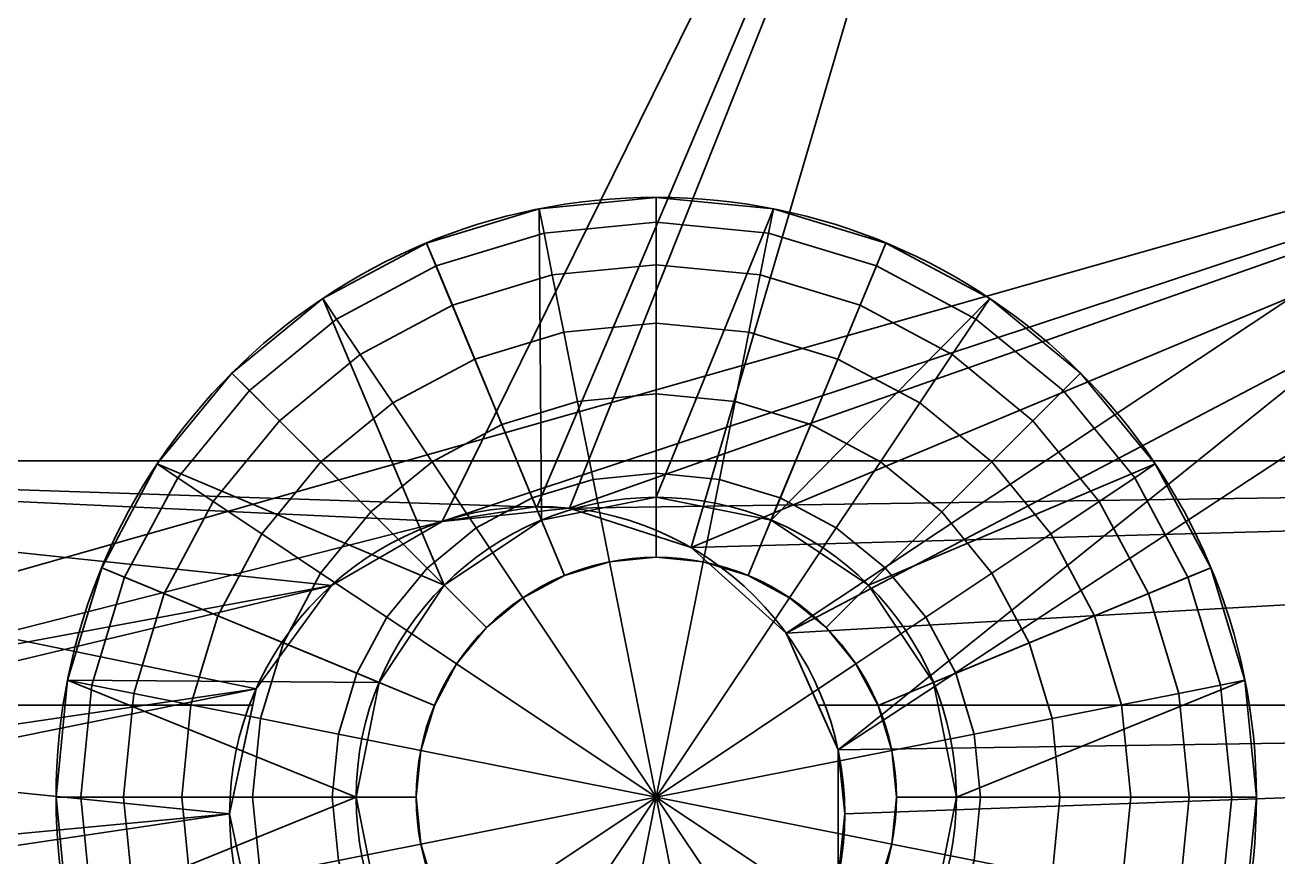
# Model space of a CAD drawing. Header units: millimetres. Extents: x 516 to 946, y 0 to 190.
# Drawn here: x 920.23 to 928.58, y 66.62 to 72.16 of the extents above; entities that cross this region are included whole.
import ezdxf

# ---------------------------------------------------------------- set-up
doc = ezdxf.new("R2010")
doc.units = ezdxf.units.MM
doc.layers.add('1', color=7, linetype='Continuous', true_color=0xffffff)

# ---------------------------------------------------------------- blocks, each defined once
blk = doc.blocks.new('UG_SURFACE_001')
at = {"layer": '1', "color": 252, "linetype": 'Continuous', "lineweight": 35}
for points in [[(430.000007, 90.379037, 3.5), (398.837745, 90.379037, 3.5), (398.837745, 69.256864, 3.5), (430.000007, 69.256864, 3.5)], [(430.000007, 69.256864, 1.5), (398.837745, 69.256864, 1.5), (398.837745, 90.379037, 1.5), (430.000007, 90.379037, 1.5)], [(398.837745, 69.256864, 3.5), (407.456487, 68.852775, 3.5), (408.304244, 68.941884, 3.5)], [(398.837745, 69.256864, 3.5), (406.718254, 68.426557, 3.5), (407.456487, 68.852775, 3.5)], [(408.304244, 68.941884, 3.5), (430.000007, 69.256864, 3.5), (398.837745, 69.256864, 3.5)], [(398.837745, 69.256864, 3.5), (406.217188, 67.736924, 3.5), (406.718254, 68.426557, 3.5)], [(398.837745, 69.256864, 3.5), (398.837745, 67.6274, 3.5), (406.193912, 67.6274, 3.5), (406.217188, 67.736924, 3.5)], [(398.837745, 69.256864, 1.5), (430.000007, 69.256864, 1.5), (408.304244, 68.941884, 1.5)], [(408.304244, 68.941884, 1.5), (407.456487, 68.852775, 1.5), (398.837745, 69.256864, 1.5)], [(407.456487, 68.852775, 1.5), (406.718254, 68.426557, 1.5), (398.837745, 69.256864, 1.5)], [(406.718254, 68.426557, 1.5), (406.217188, 67.736924, 1.5), (398.837745, 69.256864, 1.5)], [(406.217188, 67.736924, 1.5), (406.193912, 67.6274, 1.5), (398.837745, 67.6274, 1.5), (398.837745, 69.256864, 1.5)], [(430.000007, 69.256864, 3.5), (408.304244, 68.941884, 3.5), (409.114957, 68.678461, 3.5)], [(409.114957, 68.678461, 1.5), (408.304244, 68.941884, 1.5), (430.000007, 69.256864, 1.5)], [(409.114957, 68.678461, 3.5), (409.748465, 68.108067, 3.5), (430.000007, 69.256864, 3.5)], [(430.000007, 69.256864, 1.5), (409.748465, 68.108067, 1.5), (409.114957, 68.678461, 1.5)], [(409.748465, 68.108067, 3.5), (409.962445, 67.6274, 3.5), (430.000007, 67.6274, 3.5), (430.000007, 69.256864, 3.5)], [(430.000007, 69.256864, 1.5), (430.000007, 67.6274, 1.5), (409.962445, 67.6274, 1.5), (409.748465, 68.108067, 1.5)], [(408.304244, 68.941884, 1.5), (408.304244, 68.941884, 3.5), (407.456487, 68.852775, 3.5), (407.456487, 68.852775, 1.5)], [(409.114957, 68.678461, 1.5), (409.114957, 68.678461, 3.5), (408.304244, 68.941884, 3.5), (408.304244, 68.941884, 1.5)], [(407.456487, 68.852775, 1.5), (407.456487, 68.852775, 3.5), (406.718254, 68.426557, 3.5), (406.718254, 68.426557, 1.5)], [(409.748465, 68.108067, 1.5), (409.748465, 68.108067, 3.5), (409.114957, 68.678461, 3.5), (409.114957, 68.678461, 1.5)], [(406.718254, 68.426557, 1.5), (406.718254, 68.426557, 3.5), (406.217188, 67.736924, 3.5), (406.217188, 67.736924, 1.5)], [(409.962445, 67.6274, 3.5), (409.748465, 68.108067, 3.5), (409.748465, 68.108067, 1.5), (409.962445, 67.6274, 1.5)], [(406.193912, 67.6274, 1.5), (406.217188, 67.736924, 1.5), (406.217188, 67.736924, 3.5), (406.193912, 67.6274, 3.5)], [(398.837745, 67.6274, 3.5), (398.837745, 64.196385, 3.5), (406.217188, 66.069297, 3.5), (406.039953, 66.903107, 3.5)], [(406.039953, 66.903107, 3.5), (406.193912, 67.6274, 3.5), (398.837745, 67.6274, 3.5)], [(398.837745, 67.6274, 1.5), (406.193912, 67.6274, 1.5), (406.039953, 66.903107, 1.5)], [(406.039953, 66.903107, 1.5), (406.217188, 66.069297, 1.5), (398.837745, 64.196385, 1.5), (398.837745, 67.6274, 1.5)], [(406.193912, 67.6274, 3.5), (406.039953, 66.903107, 3.5), (406.039953, 66.903107, 1.5), (406.193912, 67.6274, 1.5)], [(430.000007, 67.6274, 3.5), (409.962445, 67.6274, 3.5), (410.095155, 67.329332, 3.5)], [(410.095155, 67.329332, 1.5), (409.962445, 67.6274, 1.5), (430.000007, 67.6274, 1.5)], [(409.962445, 67.6274, 1.5), (410.095155, 67.329332, 1.5), (410.095155, 67.329332, 3.5), (409.962445, 67.6274, 3.5)], [(410.095155, 67.329332, 3.5), (410.095155, 66.476889, 3.5), (430.000007, 64.196385, 3.5), (430.000007, 67.6274, 3.5)], [(430.000007, 67.6274, 1.5), (430.000007, 64.196385, 1.5), (410.095155, 66.476889, 1.5), (410.139978, 66.903107, 1.5)], [(410.139978, 66.903107, 1.5), (410.095155, 67.329332, 1.5), (430.000007, 67.6274, 1.5)], [(410.095155, 67.329332, 3.5), (410.095155, 67.329332, 1.5), (410.139978, 66.903107, 1.5)], [(410.139978, 66.903107, 1.5), (410.095155, 66.476889, 3.5), (410.095155, 67.329332, 3.5)], [(406.039953, 66.903107, 1.5), (406.039953, 66.903107, 3.5), (406.217188, 66.069297, 3.5), (406.217188, 66.069297, 1.5)], [(410.139978, 66.903107, 1.5), (410.095155, 66.476889, 1.5), (410.095155, 66.476889, 3.5)]]:
    blk.add_3dface(points, dxfattribs=at)
blk = doc.blocks.new('1стенка_MODEL')
at = {"layer": '1', "color": 252, "linetype": 'Continuous', "lineweight": 35, "extrusion": (0, 0, -1)}
blk.add_circle((-408.089966, 66.90311, -3.5), 2.05, dxfattribs=at)
at = {"layer": '1', "color": 252, "linetype": 'Continuous', "lineweight": 35}
blk.add_circle((408.089966, 66.90311, 1.5), 2.05, dxfattribs=at)
blk.add_blockref('UG_SURFACE_001', (0, 0), dxfattribs=at)
blk = doc.blocks.new('UG_SURFACE_005')
at = {"layer": '1', "color": 252, "linetype": 'Continuous', "lineweight": 35}
for points in [[(411.674261, 77.402897, 4.8), (7.442508, 21.037767, 4.8), (7.469615, 20.987745, 5.067878), (411.659777, 77.347077, 5.067878)], [(277.741492, 58.727622, 3.5), (260.070503, 56.263622, 3.5), (7.442508, 21.037767, 4.8), (411.674261, 77.402897, 4.8)], [(411.659777, 77.347077, 5.067878), (7.469615, 20.987745, 5.067878), (7.546807, 20.8453, 5.294975), (411.618471, 77.188112, 5.294975)], [(411.674261, 77.402897, 4.8), (297.549844, 61.489657, 3.5), (277.741492, 58.727622, 3.5)], [(411.674261, 77.402897, 4.8), (299.937218, 61.822545, 3.5), (297.549844, 61.489657, 3.5)], [(319.74557, 64.584576, 3.5), (299.937218, 61.822545, 3.5), (411.674261, 77.402897, 4.8)], [(411.674261, 77.402897, 4.8), (339.553952, 67.34661, 3.5), (319.74557, 64.584576, 3.5)], [(411.674261, 77.402897, 4.8), (359.362304, 70.108637, 3.5), (339.553952, 67.34661, 3.5)], [(411.674261, 77.402897, 4.8), (379.170656, 72.870672, 3.5), (359.362304, 70.108637, 3.5)], [(389.289141, 66.290453, 3.5), (389.074832, 66.301689, 3.5), (379.170656, 72.870672, 3.5), (411.674261, 77.402897, 3.5)], [(411.674261, 77.402897, 3.5), (390.099853, 66.027038, 3.5), (389.289141, 66.290453, 3.5)], [(411.674261, 77.402897, 3.5), (390.733331, 65.456644, 3.5), (390.099853, 66.027038, 3.5)], [(407.456487, 68.852775, 3.5), (406.718254, 68.426557, 3.5), (390.733331, 65.456644, 3.5), (411.674261, 77.402897, 3.5)], [(411.674261, 77.402897, 3.5), (408.089966, 68.953112, 3.5), (407.456487, 68.852775, 3.5)], [(408.304244, 68.941884, 3.5), (408.089966, 68.953112, 3.5), (411.674261, 77.402897, 3.5)], [(411.674261, 77.402897, 3.5), (409.114957, 68.678461, 3.5), (408.304244, 68.941884, 3.5)], [(411.674261, 77.402897, 3.5), (417.316884, 73.141314, 3.5), (409.748465, 68.108067, 3.5), (409.114957, 68.678461, 3.5)], [(411.618471, 77.188112, 5.294975), (7.546807, 20.8453, 5.294975), (7.662333, 20.632116, 5.446716), (411.556661, 76.9502, 5.446716)], [(411.556661, 76.9502, 5.446716), (7.662333, 20.632116, 5.446716), (200.895414, 47.305614, 5.5), (220.703781, 50.067645, 5.5)], [(220.703781, 50.067645, 5.5), (225.178048, 50.69153, 5.5), (411.556661, 76.9502, 5.446716)], [(411.556661, 76.9502, 5.446716), (225.178048, 50.69153, 5.5), (240.512133, 52.829679, 5.5)], [(411.556661, 76.9502, 5.446716), (240.512133, 52.829679, 5.5), (243.193492, 53.20356, 5.5)], [(243.193492, 53.20356, 5.5), (260.070503, 55.556849, 5.5), (411.556661, 76.9502, 5.446716)], [(411.556661, 76.9502, 5.446716), (260.070503, 55.556849, 5.5), (263.001859, 55.965591, 5.5)], [(263.001859, 55.965591, 5.5), (282.810211, 58.727622, 5.5), (411.556661, 76.9502, 5.446716)], [(411.556661, 76.9502, 5.446716), (282.810211, 58.727622, 5.5), (299.937218, 61.115772, 5.5)], [(411.556661, 76.9502, 5.446716), (299.937218, 61.115772, 5.5), (302.618593, 61.489657, 5.5)], [(302.618593, 61.489657, 5.5), (319.74557, 63.877806, 5.5), (411.556661, 76.9502, 5.446716)], [(411.556661, 76.9502, 5.446716), (319.74557, 63.877806, 5.5), (339.553952, 66.639833, 5.5)], [(339.553952, 66.639833, 5.5), (359.362304, 69.401868, 5.5), (411.556661, 76.9502, 5.446716)], [(411.556661, 76.9502, 5.446716), (359.362304, 69.401868, 5.5), (379.170656, 72.163902, 5.5)], [(411.483765, 76.669566, 5.5), (417.453587, 72.160855, 5.5), (417.401254, 72.536059, 5.446716), (411.556661, 76.9502, 5.446716)], [(388.441354, 66.201352, 5.5), (389.289141, 66.290453, 5.5), (411.483765, 76.669566, 5.5), (379.170656, 72.163902, 5.5)], [(411.483765, 76.669566, 5.5), (389.289141, 66.290453, 5.5), (390.099853, 66.027038, 5.5)], [(390.099853, 66.027038, 5.5), (390.733331, 65.456644, 5.5), (411.483765, 76.669566, 5.5)], [(390.733331, 65.456644, 5.5), (391.080052, 64.677909, 5.5), (417.453587, 72.160855, 5.5), (411.483765, 76.669566, 5.5)], [(410.095155, 67.329332, 3.5), (409.748465, 68.108067, 3.5), (417.316884, 73.141314, 3.5)], [(417.316884, 73.141314, 3.5), (418.941557, 61.489657, 3.5), (410.095155, 66.476889, 3.5), (410.095155, 67.329332, 3.5)], [(417.453587, 72.160855, 5.5), (391.080052, 64.677909, 5.5), (407.456487, 68.852775, 5.5)], [(407.456487, 68.852775, 5.5), (408.304244, 68.941884, 5.5), (417.453587, 72.160855, 5.5)], [(417.453587, 72.160855, 5.5), (408.304244, 68.941884, 5.5), (409.114957, 68.678461, 5.5)], [(409.114957, 68.678461, 5.5), (409.748465, 68.108067, 5.5), (417.453587, 72.160855, 5.5)], [(409.748465, 68.108067, 5.5), (410.095155, 67.329332, 5.5), (417.453587, 72.160855, 5.5)], [(418.812156, 62.417537, 5.5), (417.453587, 72.160855, 5.5), (410.095155, 67.329332, 5.5), (410.095155, 66.476889, 5.5)], [(407.456487, 68.852775, 5.5), (407.456487, 68.852775, 3.5), (408.089966, 68.953112, 3.5)], [(408.089966, 68.953112, 3.5), (408.304244, 68.941884, 5.5), (407.456487, 68.852775, 5.5)], [(408.089966, 68.953112, 3.5), (408.304244, 68.941884, 3.5), (408.304244, 68.941884, 5.5)], [(409.114957, 68.678461, 3.5), (409.114957, 68.678461, 5.5), (408.304244, 68.941884, 5.5), (408.304244, 68.941884, 3.5)], [(391.080052, 64.677909, 5.5), (406.718254, 68.426557, 5.5), (407.456487, 68.852775, 5.5)], [(407.456487, 68.852775, 3.5), (407.456487, 68.852775, 5.5), (406.718254, 68.426557, 5.5), (406.718254, 68.426557, 3.5)], [(409.748465, 68.108067, 3.5), (409.748465, 68.108067, 5.5), (409.114957, 68.678461, 5.5), (409.114957, 68.678461, 3.5)], [(390.733331, 65.456644, 3.5), (406.718254, 68.426557, 3.5), (406.217188, 67.736924, 3.5)], [(406.217188, 67.736924, 5.5), (406.718254, 68.426557, 5.5), (391.080052, 64.677909, 5.5)], [(406.718254, 68.426557, 3.5), (406.718254, 68.426557, 5.5), (406.217188, 67.736924, 5.5), (406.217188, 67.736924, 3.5)], [(410.095155, 67.329332, 3.5), (410.095155, 67.329332, 5.5), (409.748465, 68.108067, 5.5), (409.748465, 68.108067, 3.5)], [(390.733331, 65.456644, 3.5), (406.217188, 67.736924, 3.5), (406.039953, 66.903107, 3.5)], [(406.039953, 66.903107, 5.5), (406.217188, 67.736924, 5.5), (391.080052, 64.677909, 5.5)], [(406.217188, 67.736924, 3.5), (406.217188, 67.736924, 5.5), (406.039953, 66.903107, 5.5), (406.039953, 66.903107, 3.5)], [(410.095155, 66.476889, 3.5), (410.095155, 66.476889, 5.5), (410.095155, 67.329332, 5.5), (410.095155, 67.329332, 3.5)], [(391.080052, 64.677909, 3.5), (390.733331, 65.456644, 3.5), (406.039953, 66.903107, 3.5)], [(406.217188, 66.069297, 5.5), (406.039953, 66.903107, 5.5), (391.080052, 64.677909, 5.5), (391.080052, 63.825466, 5.5)], [(406.039953, 66.903107, 3.5), (406.217188, 66.069297, 3.5), (391.080052, 63.825466, 3.5), (391.080052, 64.677909, 3.5)], [(406.039953, 66.903107, 3.5), (406.039953, 66.903107, 5.5), (406.217188, 66.069297, 5.5), (406.217188, 66.069297, 3.5)]]:
    blk.add_3dface(points, dxfattribs=at)
blk = doc.blocks.new('4пояс_нижний_MODEL')
at = {"layer": '1', "color": 252, "linetype": 'Continuous', "lineweight": 35, "extrusion": (0, 0, -1)}
blk.add_circle((-408.089966, 66.90311, -5.5), 2.05, dxfattribs=at)
at = {"layer": '1', "color": 252, "linetype": 'Continuous', "lineweight": 35, "extrusion": (-3.29569e-16, 2.32707e-15, -1)}
blk.add_circle((-408.089966, 66.90311, -3.5), 2.05, dxfattribs=at)
at = {"layer": '1', "color": 252, "linetype": 'Continuous', "lineweight": 35}
blk.add_blockref('UG_SURFACE_005', (0, 0), dxfattribs=at)
blk = doc.blocks.new('UG_SURFACE_006')
at = {"layer": '1', "color": 252, "linetype": 'Continuous', "lineweight": 35}
for points in [[(0, 3.834946, -0.53909), (-0.748161, 3.761258, -0.53909), (-0.780361, 3.923141), (0, 4)], [(-0.765367, 1.847759), (0, 2), (0, 4), (-0.780361, 3.923141)], [(-0.780361, 3.923141, 4), (0, 4, 4), (0, 2, 4), (-0.765367, 1.847759, 4)], [(0, 4, 4), (-0.780361, 3.923141, 4), (-0.748161, 3.761258, 4.53909), (0, 3.834946, 4.53909)], [(0.748161, 3.761258, -0.53909), (0, 3.834946, -0.53909), (0, 4), (0.780361, 3.923141)], [(0.780361, 3.923141), (0, 4), (0, 2)], [(0, 2, 4), (0, 4, 4), (0.780361, 3.923141, 4)], [(0.780361, 3.923141, 4), (0, 4, 4), (0, 3.834946, 4.53909), (0.748161, 3.761258, 4.53909)], [(-0.748161, 3.761258, -0.53909), (-1.46757, 3.543028, -0.53909), (-1.530734, 3.695518), (-0.780361, 3.923141)], [(-0.780361, 3.923141), (-1.530734, 3.695518), (-0.765367, 1.847759)], [(-0.765367, 1.847759, 4), (-1.530734, 3.695518, 4), (-0.780361, 3.923141, 4)], [(-0.780361, 3.923141, 4), (-1.530734, 3.695518, 4), (-1.46757, 3.543028, 4.53909), (-0.748161, 3.761258, 4.53909)], [(0, 2), (0.765367, 1.847759), (1.530734, 3.695518), (0.780361, 3.923141)], [(0.780361, 3.923141, 4), (1.530734, 3.695518, 4), (0.765367, 1.847759, 4), (0, 2, 4)], [(1.46757, 3.543028, -0.53909), (0.748161, 3.761258, -0.53909), (0.780361, 3.923141), (1.530734, 3.695518)], [(1.530734, 3.695518, 4), (0.780361, 3.923141, 4), (0.748161, 3.761258, 4.53909), (1.46757, 3.543028, 4.53909)], [(-0.692681, 3.482345, -1.025907), (-1.358744, 3.280297, -1.025907), (-1.46757, 3.543028, -0.53909), (-0.748161, 3.761258, -0.53909)], [(-0.748161, 3.761258, 4.53909), (-1.46757, 3.543028, 4.53909), (-1.358744, 3.280297, 5.025907), (-0.692681, 3.482345, 5.025907)], [(0, 3.550568, -1.025907), (-0.692681, 3.482345, -1.025907), (-0.748161, 3.761258, -0.53909), (0, 3.834946, -0.53909)], [(0, 3.834946, 4.53909), (-0.748161, 3.761258, 4.53909), (-0.692681, 3.482345, 5.025907), (0, 3.550568, 5.025907)], [(0.692681, 3.482345, -1.025907), (0, 3.550568, -1.025907), (0, 3.834946, -0.53909), (0.748161, 3.761258, -0.53909)], [(0.748161, 3.761258, 4.53909), (0, 3.834946, 4.53909), (0, 3.550568, 5.025907), (0.692681, 3.482345, 5.025907)], [(1.358744, 3.280297, -1.025907), (0.692681, 3.482345, -1.025907), (0.748161, 3.761258, -0.53909), (1.46757, 3.543028, -0.53909)], [(1.46757, 3.543028, 4.53909), (0.748161, 3.761258, 4.53909), (0.692681, 3.482345, 5.025907), (1.358744, 3.280297, 5.025907)], [(-1.46757, 3.543028, -0.53909), (-2.130582, 3.188641, -0.53909), (-2.222281, 3.325878), (-1.530734, 3.695518)], [(-1.414214, 1.414214), (-0.765367, 1.847759), (-1.530734, 3.695518), (-2.222281, 3.325878)], [(-2.222281, 3.325878, 4), (-1.530734, 3.695518, 4), (-0.765367, 1.847759, 4), (-1.414214, 1.414214, 4)], [(-1.530734, 3.695518, 4), (-2.222281, 3.325878, 4), (-2.130582, 3.188641, 4.53909), (-1.46757, 3.543028, 4.53909)], [(2.222281, 3.325878), (1.530734, 3.695518), (0.765367, 1.847759)], [(0.765367, 1.847759, 4), (1.530734, 3.695518, 4), (2.222281, 3.325878, 4)], [(2.130582, 3.188641, -0.53909), (1.46757, 3.543028, -0.53909), (1.530734, 3.695518), (2.222281, 3.325878)], [(2.222281, 3.325878, 4), (1.530734, 3.695518, 4), (1.46757, 3.543028, 4.53909), (2.130582, 3.188641, 4.53909)], [(-1.358744, 3.280297, -1.025907), (-1.97259, 2.952189, -1.025907), (-2.130582, 3.188641, -0.53909), (-1.46757, 3.543028, -0.53909)], [(-1.46757, 3.543028, 4.53909), (-2.130582, 3.188641, 4.53909), (-1.97259, 2.952189, 5.025907), (-1.358744, 3.280297, 5.025907)], [(0, 3.16205, -1.43446), (-0.616885, 3.101292, -1.43446), (-0.692681, 3.482345, -1.025907), (0, 3.550568, -1.025907)], [(0, 3.550568, 5.025907), (-0.692681, 3.482345, 5.025907), (-0.616885, 3.101292, 5.43446), (0, 3.16205, 5.43446)], [(0.616885, 3.101292, -1.43446), (0, 3.16205, -1.43446), (0, 3.550568, -1.025907), (0.692681, 3.482345, -1.025907)], [(0.692681, 3.482345, 5.025907), (0, 3.550568, 5.025907), (0, 3.16205, 5.43446), (0.616885, 3.101292, 5.43446)], [(1.97259, 2.952189, -1.025907), (1.358744, 3.280297, -1.025907), (1.46757, 3.543028, -0.53909), (2.130582, 3.188641, -0.53909)], [(2.130582, 3.188641, 4.53909), (1.46757, 3.543028, 4.53909), (1.358744, 3.280297, 5.025907), (1.97259, 2.952189, 5.025907)], [(-0.616885, 3.101292, -1.43446), (-1.210064, 2.921353, -1.43446), (-1.358744, 3.280297, -1.025907), (-0.692681, 3.482345, -1.025907)], [(-0.692681, 3.482345, 5.025907), (-1.358744, 3.280297, 5.025907), (-1.210064, 2.921353, 5.43446), (-0.616885, 3.101292, 5.43446)], [(1.210064, 2.921353, -1.43446), (0.616885, 3.101292, -1.43446), (0.692681, 3.482345, -1.025907), (1.358744, 3.280297, -1.025907)], [(1.358744, 3.280297, 5.025907), (0.692681, 3.482345, 5.025907), (0.616885, 3.101292, 5.43446), (1.210064, 2.921353, 5.43446)], [(-2.130582, 3.188641, -0.53909), (-2.711716, 2.711716, -0.53909), (-2.828427, 2.828427), (-2.222281, 3.325878)], [(-2.222281, 3.325878), (-2.828427, 2.828427), (-1.414214, 1.414214)], [(-1.414214, 1.414214, 4), (-2.828427, 2.828427, 4), (-2.222281, 3.325878, 4)], [(-2.222281, 3.325878, 4), (-2.828427, 2.828427, 4), (-2.711716, 2.711716, 4.53909), (-2.130582, 3.188641, 4.53909)], [(-1.210064, 2.921353, -1.43446), (-1.756741, 2.629149, -1.43446), (-1.97259, 2.952189, -1.025907), (-1.358744, 3.280297, -1.025907)], [(-1.358744, 3.280297, 5.025907), (-1.97259, 2.952189, 5.025907), (-1.756741, 2.629149, 5.43446), (-1.210064, 2.921353, 5.43446)], [(0.765367, 1.847759), (1.414214, 1.414214), (2.828427, 2.828427), (2.222281, 3.325878)], [(2.222281, 3.325878, 4), (2.828427, 2.828427, 4), (1.414214, 1.414214, 4), (0.765367, 1.847759, 4)], [(1.756741, 2.629149, -1.43446), (1.210064, 2.921353, -1.43446), (1.358744, 3.280297, -1.025907), (1.97259, 2.952189, -1.025907)], [(1.97259, 2.952189, 5.025907), (1.358744, 3.280297, 5.025907), (1.210064, 2.921353, 5.43446), (1.756741, 2.629149, 5.43446)], [(2.711716, 2.711716, -0.53909), (2.130582, 3.188641, -0.53909), (2.222281, 3.325878), (2.828427, 2.828427)], [(2.828427, 2.828427, 4), (2.222281, 3.325878, 4), (2.130582, 3.188641, 4.53909), (2.711716, 2.711716, 4.53909)], [(-1.97259, 2.952189, -1.025907), (-2.510631, 2.510631, -1.025907), (-2.711716, 2.711716, -0.53909), (-2.130582, 3.188641, -0.53909)], [(-2.130582, 3.188641, 4.53909), (-2.711716, 2.711716, 4.53909), (-2.510631, 2.510631, 5.025907), (-1.97259, 2.952189, 5.025907)], [(2.510631, 2.510631, -1.025907), (1.97259, 2.952189, -1.025907), (2.130582, 3.188641, -0.53909), (2.711716, 2.711716, -0.53909)], [(2.711716, 2.711716, 4.53909), (2.130582, 3.188641, 4.53909), (1.97259, 2.952189, 5.025907), (2.510631, 2.510631, 5.025907)], [(-0.524819, 2.638444, -1.742935), (-1.02947, 2.48536, -1.742935), (-1.210064, 2.921353, -1.43446), (-0.616885, 3.101292, -1.43446)], [(-0.616885, 3.101292, 5.43446), (-1.210064, 2.921353, 5.43446), (-1.02947, 2.48536, 5.742935), (-0.524819, 2.638444, 5.742935)], [(0, 2.690134, -1.742935), (-0.524819, 2.638444, -1.742935), (-0.616885, 3.101292, -1.43446), (0, 3.16205, -1.43446)], [(0, 3.16205, 5.43446), (-0.616885, 3.101292, 5.43446), (-0.524819, 2.638444, 5.742935), (0, 2.690134, 5.742935)], [(0.524819, 2.638444, -1.742935), (0, 2.690134, -1.742935), (0, 3.16205, -1.43446), (0.616885, 3.101292, -1.43446)], [(0.616885, 3.101292, 5.43446), (0, 3.16205, 5.43446), (0, 2.690134, 5.742935), (0.524819, 2.638444, 5.742935)], [(1.02947, 2.48536, -1.742935), (0.524819, 2.638444, -1.742935), (0.616885, 3.101292, -1.43446), (1.210064, 2.921353, -1.43446)], [(1.210064, 2.921353, 5.43446), (0.616885, 3.101292, 5.43446), (0.524819, 2.638444, 5.742935), (1.02947, 2.48536, 5.742935)], [(-1.756741, 2.629149, -1.43446), (-2.235907, 2.235907, -1.43446), (-2.510631, 2.510631, -1.025907), (-1.97259, 2.952189, -1.025907)], [(-1.97259, 2.952189, 5.025907), (-2.510631, 2.510631, 5.025907), (-2.235907, 2.235907, 5.43446), (-1.756741, 2.629149, 5.43446)], [(2.235907, 2.235907, -1.43446), (1.756741, 2.629149, -1.43446), (1.97259, 2.952189, -1.025907), (2.510631, 2.510631, -1.025907)], [(2.510631, 2.510631, 5.025907), (1.97259, 2.952189, 5.025907), (1.756741, 2.629149, 5.43446), (2.235907, 2.235907, 5.43446)], [(-1.02947, 2.48536, -1.742935), (-1.494559, 2.236765, -1.742935), (-1.756741, 2.629149, -1.43446), (-1.210064, 2.921353, -1.43446)], [(-1.210064, 2.921353, 5.43446), (-1.756741, 2.629149, 5.43446), (-1.494559, 2.236765, 5.742935), (-1.02947, 2.48536, 5.742935)], [(1.494559, 2.236765, -1.742935), (1.02947, 2.48536, -1.742935), (1.210064, 2.921353, -1.43446), (1.756741, 2.629149, -1.43446)], [(1.756741, 2.629149, 5.43446), (1.210064, 2.921353, 5.43446), (1.02947, 2.48536, 5.742935), (1.494559, 2.236765, 5.742935)], [(-2.711716, 2.711716, -0.53909), (-3.188641, 2.130582, -0.53909), (-3.325878, 2.222281), (-2.828427, 2.828427)], [(-1.414214, 1.414214), (-2.828427, 2.828427), (-3.325878, 2.222281)], [(-3.325878, 2.222281, 4), (-2.828427, 2.828427, 4), (-1.414214, 1.414214, 4)], [(-2.828427, 2.828427, 4), (-3.325878, 2.222281, 4), (-3.188641, 2.130582, 4.53909), (-2.711716, 2.711716, 4.53909)], [(3.325878, 2.222281), (2.828427, 2.828427), (1.414214, 1.414214)], [(1.414214, 1.414214, 4), (2.828427, 2.828427, 4), (3.325878, 2.222281, 4)], [(3.188641, 2.130582, -0.53909), (2.711716, 2.711716, -0.53909), (2.828427, 2.828427), (3.325878, 2.222281)], [(3.325878, 2.222281, 4), (2.828427, 2.828427, 4), (2.711716, 2.711716, 4.53909), (3.188641, 2.130582, 4.53909)], [(-2.510631, 2.510631, -1.025907), (-2.952189, 1.97259, -1.025907), (-3.188641, 2.130582, -0.53909), (-2.711716, 2.711716, -0.53909)], [(-2.711716, 2.711716, 4.53909), (-3.188641, 2.130582, 4.53909), (-2.952189, 1.97259, 5.025907), (-2.510631, 2.510631, 5.025907)], [(0, 2.160017, -1.934864), (-0.421398, 2.118513, -1.934864), (-0.524819, 2.638444, -1.742935), (0, 2.690134, -1.742935)], [(0, 2.690134, 5.742935), (-0.524819, 2.638444, 5.742935), (-0.421398, 2.118513, 5.934864), (0, 2.160017, 5.934864)], [(0.421398, 2.118513, -1.934864), (0, 2.160017, -1.934864), (0, 2.690134, -1.742935), (0.524819, 2.638444, -1.742935)], [(0.524819, 2.638444, 5.742935), (0, 2.690134, 5.742935), (0, 2.160017, 5.934864), (0.421398, 2.118513, 5.934864)], [(2.952189, 1.97259, -1.025907), (2.510631, 2.510631, -1.025907), (2.711716, 2.711716, -0.53909), (3.188641, 2.130582, -0.53909)], [(3.188641, 2.130582, 4.53909), (2.711716, 2.711716, 4.53909), (2.510631, 2.510631, 5.025907), (2.952189, 1.97259, 5.025907)], [(-1.494559, 2.236765, -1.742935), (-1.902212, 1.902212, -1.742935), (-2.235907, 2.235907, -1.43446), (-1.756741, 2.629149, -1.43446)], [(-1.756741, 2.629149, 5.43446), (-2.235907, 2.235907, 5.43446), (-1.902212, 1.902212, 5.742935), (-1.494559, 2.236765, 5.742935)], [(-0.421398, 2.118513, -1.934864), (-0.826603, 1.995595, -1.934864), (-1.02947, 2.48536, -1.742935), (-0.524819, 2.638444, -1.742935)], [(-0.524819, 2.638444, 5.742935), (-1.02947, 2.48536, 5.742935), (-0.826603, 1.995595, 5.934864), (-0.421398, 2.118513, 5.934864)], [(0.826603, 1.995595, -1.934864), (0.421398, 2.118513, -1.934864), (0.524819, 2.638444, -1.742935), (1.02947, 2.48536, -1.742935)], [(1.02947, 2.48536, 5.742935), (0.524819, 2.638444, 5.742935), (0.421398, 2.118513, 5.934864), (0.826603, 1.995595, 5.934864)], [(1.902212, 1.902212, -1.742935), (1.494559, 2.236765, -1.742935), (1.756741, 2.629149, -1.43446), (2.235907, 2.235907, -1.43446)], [(2.235907, 2.235907, 5.43446), (1.756741, 2.629149, 5.43446), (1.494559, 2.236765, 5.742935), (1.902212, 1.902212, 5.742935)], [(-2.235907, 2.235907, -1.43446), (-2.629149, 1.756741, -1.43446), (-2.952189, 1.97259, -1.025907), (-2.510631, 2.510631, -1.025907)], [(-2.510631, 2.510631, 5.025907), (-2.952189, 1.97259, 5.025907), (-2.629149, 1.756741, 5.43446), (-2.235907, 2.235907, 5.43446)], [(2.629149, 1.756741, -1.43446), (2.235907, 2.235907, -1.43446), (2.510631, 2.510631, -1.025907), (2.952189, 1.97259, -1.025907)], [(2.952189, 1.97259, 5.025907), (2.510631, 2.510631, 5.025907), (2.235907, 2.235907, 5.43446), (2.629149, 1.756741, 5.43446)], [(-0.826603, 1.995595, -1.934864), (-1.200041, 1.795988, -1.934864), (-1.494559, 2.236765, -1.742935), (-1.02947, 2.48536, -1.742935)], [(-1.02947, 2.48536, 5.742935), (-1.494559, 2.236765, 5.742935), (-1.200041, 1.795988, 5.934864), (-0.826603, 1.995595, 5.934864)], [(1.200041, 1.795988, -1.934864), (0.826603, 1.995595, -1.934864), (1.02947, 2.48536, -1.742935), (1.494559, 2.236765, -1.742935)], [(1.494559, 2.236765, 5.742935), (1.02947, 2.48536, 5.742935), (0.826603, 1.995595, 5.934864), (1.200041, 1.795988, 5.934864)], [(-3.188641, 2.130582, -0.53909), (-3.543028, 1.46757, -0.53909), (-3.695518, 1.530734), (-3.325878, 2.222281)], [(-3.325878, 2.222281), (-3.695518, 1.530734), (-1.847759, 0.765367), (-1.414214, 1.414214)], [(-1.414214, 1.414214, 4), (-1.847759, 0.765367, 4), (-3.695518, 1.530734, 4), (-3.325878, 2.222281, 4)], [(-3.325878, 2.222281, 4), (-3.695518, 1.530734, 4), (-3.543028, 1.46757, 4.53909), (-3.188641, 2.130582, 4.53909)], [(-1.902212, 1.902212, -1.742935), (-2.236765, 1.494559, -1.742935), (-2.629149, 1.756741, -1.43446), (-2.235907, 2.235907, -1.43446)], [(-2.235907, 2.235907, 5.43446), (-2.629149, 1.756741, 5.43446), (-2.236765, 1.494559, 5.742935), (-1.902212, 1.902212, 5.742935)], [(-1.200041, 1.795988, -1.934864), (-1.527363, 1.527363, -1.934864), (-1.902212, 1.902212, -1.742935), (-1.494559, 2.236765, -1.742935)], [(-1.494559, 2.236765, 5.742935), (-1.902212, 1.902212, 5.742935), (-1.527363, 1.527363, 5.934864), (-1.200041, 1.795988, 5.934864)], [(1.527363, 1.527363, -1.934864), (1.200041, 1.795988, -1.934864), (1.494559, 2.236765, -1.742935), (1.902212, 1.902212, -1.742935)], [(1.902212, 1.902212, 5.742935), (1.494559, 2.236765, 5.742935), (1.200041, 1.795988, 5.934864), (1.527363, 1.527363, 5.934864)], [(1.414214, 1.414214), (1.847759, 0.765367), (3.695518, 1.530734), (3.325878, 2.222281)], [(3.325878, 2.222281, 4), (3.695518, 1.530734, 4), (1.847759, 0.765367, 4), (1.414214, 1.414214, 4)], [(2.236765, 1.494559, -1.742935), (1.902212, 1.902212, -1.742935), (2.235907, 2.235907, -1.43446), (2.629149, 1.756741, -1.43446)], [(2.629149, 1.756741, 5.43446), (2.235907, 2.235907, 5.43446), (1.902212, 1.902212, 5.742935), (2.236765, 1.494559, 5.742935)], [(3.543028, 1.46757, -0.53909), (3.188641, 2.130582, -0.53909), (3.325878, 2.222281), (3.695518, 1.530734)], [(3.695518, 1.530734, 4), (3.325878, 2.222281, 4), (3.188641, 2.130582, 4.53909), (3.543028, 1.46757, 4.53909)], [(-2.952189, 1.97259, -1.025907), (-3.280297, 1.358744, -1.025907), (-3.543028, 1.46757, -0.53909), (-3.188641, 2.130582, -0.53909)], [(-3.188641, 2.130582, 4.53909), (-3.543028, 1.46757, 4.53909), (-3.280297, 1.358744, 5.025907), (-2.952189, 1.97259, 5.025907)], [(-0.312145, 1.569256, -2), (-0.612293, 1.478207, -2), (-0.826603, 1.995595, -1.934864), (-0.421398, 2.118513, -1.934864)], [(-0.421398, 2.118513, 5.934864), (-0.826603, 1.995595, 5.934864), (-0.612293, 1.478207, 6), (-0.312145, 1.569256, 6)], [(0, 1.6, -2), (-0.312145, 1.569256, -2), (-0.421398, 2.118513, -1.934864), (0, 2.160017, -1.934864)], [(0, 2.160017, 5.934864), (-0.421398, 2.118513, 5.934864), (-0.312145, 1.569256, 6), (0, 1.6, 6)], [(0.312145, 1.569256, -2), (0, 1.6, -2), (0, 2.160017, -1.934864), (0.421398, 2.118513, -1.934864)], [(0.421398, 2.118513, 5.934864), (0, 2.160017, 5.934864), (0, 1.6, 6), (0.312145, 1.569256, 6)], [(0.612293, 1.478207, -2), (0.312145, 1.569256, -2), (0.421398, 2.118513, -1.934864), (0.826603, 1.995595, -1.934864)], [(0.826603, 1.995595, 5.934864), (0.421398, 2.118513, 5.934864), (0.312145, 1.569256, 6), (0.612293, 1.478207, 6)], [(3.280297, 1.358744, -1.025907), (2.952189, 1.97259, -1.025907), (3.188641, 2.130582, -0.53909), (3.543028, 1.46757, -0.53909)], [(3.543028, 1.46757, 4.53909), (3.188641, 2.130582, 4.53909), (2.952189, 1.97259, 5.025907), (3.280297, 1.358744, 5.025907)], [(-2.629149, 1.756741, -1.43446), (-2.921353, 1.210064, -1.43446), (-3.280297, 1.358744, -1.025907), (-2.952189, 1.97259, -1.025907)], [(-2.952189, 1.97259, 5.025907), (-3.280297, 1.358744, 5.025907), (-2.921353, 1.210064, 5.43446), (-2.629149, 1.756741, 5.43446)], [(-0.612293, 1.478207, -2), (-0.888912, 1.330351, -2), (-1.200041, 1.795988, -1.934864), (-0.826603, 1.995595, -1.934864)], [(-0.826603, 1.995595, 5.934864), (-1.200041, 1.795988, 5.934864), (-0.888912, 1.330351, 6), (-0.612293, 1.478207, 6)], [(-0.765367, 1.847759), (-0.765367, 1.847759, 4), (0, 2, 4), (0, 2)], [(0, 2), (0, 2, 4), (0.765367, 1.847759, 4), (0.765367, 1.847759)], [(0.888912, 1.330351, -2), (0.612293, 1.478207, -2), (0.826603, 1.995595, -1.934864), (1.200041, 1.795988, -1.934864)], [(1.200041, 1.795988, 5.934864), (0.826603, 1.995595, 5.934864), (0.612293, 1.478207, 6), (0.888912, 1.330351, 6)], [(2.921353, 1.210064, -1.43446), (2.629149, 1.756741, -1.43446), (2.952189, 1.97259, -1.025907), (3.280297, 1.358744, -1.025907)], [(3.280297, 1.358744, 5.025907), (2.952189, 1.97259, 5.025907), (2.629149, 1.756741, 5.43446), (2.921353, 1.210064, 5.43446)], [(-1.527363, 1.527363, -1.934864), (-1.795988, 1.200041, -1.934864), (-2.236765, 1.494559, -1.742935), (-1.902212, 1.902212, -1.742935)], [(-1.902212, 1.902212, 5.742935), (-2.236765, 1.494559, 5.742935), (-1.795988, 1.200041, 5.934864), (-1.527363, 1.527363, 5.934864)], [(-1.414214, 1.414214), (-1.414214, 1.414214, 4), (-0.765367, 1.847759, 4), (-0.765367, 1.847759)], [(0.765367, 1.847759), (0.765367, 1.847759, 4), (1.414214, 1.414214, 4), (1.414214, 1.414214)], [(1.795988, 1.200041, -1.934864), (1.527363, 1.527363, -1.934864), (1.902212, 1.902212, -1.742935), (2.236765, 1.494559, -1.742935)], [(2.236765, 1.494559, 5.742935), (1.902212, 1.902212, 5.742935), (1.527363, 1.527363, 5.934864), (1.795988, 1.200041, 5.934864)], [(-2.236765, 1.494559, -1.742935), (-2.48536, 1.02947, -1.742935), (-2.921353, 1.210064, -1.43446), (-2.629149, 1.756741, -1.43446)], [(-2.629149, 1.756741, 5.43446), (-2.921353, 1.210064, 5.43446), (-2.48536, 1.02947, 5.742935), (-2.236765, 1.494559, 5.742935)], [(-0.888912, 1.330351, -2), (-1.131371, 1.131371, -2), (-1.527363, 1.527363, -1.934864), (-1.200041, 1.795988, -1.934864)], [(-1.200041, 1.795988, 5.934864), (-1.527363, 1.527363, 5.934864), (-1.131371, 1.131371, 6), (-0.888912, 1.330351, 6)], [(1.131371, 1.131371, -2), (0.888912, 1.330351, -2), (1.200041, 1.795988, -1.934864), (1.527363, 1.527363, -1.934864)], [(1.527363, 1.527363, 5.934864), (1.200041, 1.795988, 5.934864), (0.888912, 1.330351, 6), (1.131371, 1.131371, 6)], [(2.48536, 1.02947, -1.742935), (2.236765, 1.494559, -1.742935), (2.629149, 1.756741, -1.43446), (2.921353, 1.210064, -1.43446)], [(2.921353, 1.210064, 5.43446), (2.629149, 1.756741, 5.43446), (2.236765, 1.494559, 5.742935), (2.48536, 1.02947, 5.742935)], [(-0.312145, 1.569256, -2), (0, 1.6, -2), (0.312145, 1.569256, -2), (0, 0, -2)], [(0.312145, 1.569256, 6), (0, 1.6, 6), (-0.312145, 1.569256, 6), (0, 0, 6)], [(-3.543028, 1.46757, -0.53909), (-3.761258, 0.748161, -0.53909), (-3.923141, 0.780361), (-3.695518, 1.530734)], [(-1.847759, 0.765367), (-3.695518, 1.530734), (-3.923141, 0.780361)], [(-3.923141, 0.780361, 4), (-3.695518, 1.530734, 4), (-1.847759, 0.765367, 4), (-2, 0, 4)], [(-3.695518, 1.530734, 4), (-3.923141, 0.780361, 4), (-3.761258, 0.748161, 4.53909), (-3.543028, 1.46757, 4.53909)], [(-1.131371, 1.131371, -2), (-1.330351, 0.888912, -2), (-1.795988, 1.200041, -1.934864), (-1.527363, 1.527363, -1.934864)], [(-1.527363, 1.527363, 5.934864), (-1.795988, 1.200041, 5.934864), (-1.330351, 0.888912, 6), (-1.131371, 1.131371, 6)], [(-0.888912, 1.330351, -2), (-0.612293, 1.478207, -2), (-0.312145, 1.569256, -2), (0, 0, -2)], [(-0.312145, 1.569256, 6), (-0.612293, 1.478207, 6), (-0.888912, 1.330351, 6), (0, 0, 6)], [(0.312145, 1.569256, -2), (0.612293, 1.478207, -2), (0.888912, 1.330351, -2), (0, 0, -2)], [(0.888912, 1.330351, 6), (0.612293, 1.478207, 6), (0.312145, 1.569256, 6), (0, 0, 6)], [(1.330351, 0.888912, -2), (1.131371, 1.131371, -2), (1.527363, 1.527363, -1.934864), (1.795988, 1.200041, -1.934864)], [(1.795988, 1.200041, 5.934864), (1.527363, 1.527363, 5.934864), (1.131371, 1.131371, 6), (1.330351, 0.888912, 6)], [(3.923141, 0.780361), (3.695518, 1.530734), (1.847759, 0.765367), (2, 0)], [(2, 0, 4), (1.847759, 0.765367, 4), (3.695518, 1.530734, 4), (3.923141, 0.780361, 4)], [(3.761258, 0.748161, -0.53909), (3.543028, 1.46757, -0.53909), (3.695518, 1.530734), (3.923141, 0.780361)], [(3.923141, 0.780361, 4), (3.695518, 1.530734, 4), (3.543028, 1.46757, 4.53909), (3.761258, 0.748161, 4.53909)], [(-3.280297, 1.358744, -1.025907), (-3.482345, 0.692681, -1.025907), (-3.761258, 0.748161, -0.53909), (-3.543028, 1.46757, -0.53909)], [(-3.543028, 1.46757, 4.53909), (-3.761258, 0.748161, 4.53909), (-3.482345, 0.692681, 5.025907), (-3.280297, 1.358744, 5.025907)], [(-1.795988, 1.200041, -1.934864), (-1.995595, 0.826603, -1.934864), (-2.48536, 1.02947, -1.742935), (-2.236765, 1.494559, -1.742935)], [(-2.236765, 1.494559, 5.742935), (-2.48536, 1.02947, 5.742935), (-1.995595, 0.826603, 5.934864), (-1.795988, 1.200041, 5.934864)], [(1.995595, 0.826603, -1.934864), (1.795988, 1.200041, -1.934864), (2.236765, 1.494559, -1.742935), (2.48536, 1.02947, -1.742935)], [(2.48536, 1.02947, 5.742935), (2.236765, 1.494559, 5.742935), (1.795988, 1.200041, 5.934864), (1.995595, 0.826603, 5.934864)], [(3.482345, 0.692681, -1.025907), (3.280297, 1.358744, -1.025907), (3.543028, 1.46757, -0.53909), (3.761258, 0.748161, -0.53909)], [(3.761258, 0.748161, 4.53909), (3.543028, 1.46757, 4.53909), (3.280297, 1.358744, 5.025907), (3.482345, 0.692681, 5.025907)], [(-2.921353, 1.210064, -1.43446), (-3.101292, 0.616885, -1.43446), (-3.482345, 0.692681, -1.025907), (-3.280297, 1.358744, -1.025907)], [(-3.280297, 1.358744, 5.025907), (-3.482345, 0.692681, 5.025907), (-3.101292, 0.616885, 5.43446), (-2.921353, 1.210064, 5.43446)], [(-1.847759, 0.765367), (-1.847759, 0.765367, 4), (-1.414214, 1.414214, 4), (-1.414214, 1.414214)], [(1.414214, 1.414214), (1.414214, 1.414214, 4), (1.847759, 0.765367, 4), (1.847759, 0.765367)], [(3.101292, 0.616885, -1.43446), (2.921353, 1.210064, -1.43446), (3.280297, 1.358744, -1.025907), (3.482345, 0.692681, -1.025907)], [(3.482345, 0.692681, 5.025907), (3.280297, 1.358744, 5.025907), (2.921353, 1.210064, 5.43446), (3.101292, 0.616885, 5.43446)], [(-1.330351, 0.888912, -2), (-1.131371, 1.131371, -2), (-0.888912, 1.330351, -2), (0, 0, -2)], [(-0.888912, 1.330351, 6), (-1.131371, 1.131371, 6), (-1.330351, 0.888912, 6), (0, 0, 6)], [(0.888912, 1.330351, -2), (1.131371, 1.131371, -2), (1.330351, 0.888912, -2), (0, 0, -2)], [(1.330351, 0.888912, 6), (1.131371, 1.131371, 6), (0.888912, 1.330351, 6), (0, 0, 6)], [(-2.48536, 1.02947, -1.742935), (-2.638444, 0.524819, -1.742935), (-3.101292, 0.616885, -1.43446), (-2.921353, 1.210064, -1.43446)], [(-2.921353, 1.210064, 5.43446), (-3.101292, 0.616885, 5.43446), (-2.638444, 0.524819, 5.742935), (-2.48536, 1.02947, 5.742935)], [(-1.330351, 0.888912, -2), (-1.478207, 0.612293, -2), (-1.995595, 0.826603, -1.934864), (-1.795988, 1.200041, -1.934864)], [(-1.795988, 1.200041, 5.934864), (-1.995595, 0.826603, 5.934864), (-1.478207, 0.612293, 6), (-1.330351, 0.888912, 6)], [(1.478207, 0.612293, -2), (1.330351, 0.888912, -2), (1.795988, 1.200041, -1.934864), (1.995595, 0.826603, -1.934864)], [(1.995595, 0.826603, 5.934864), (1.795988, 1.200041, 5.934864), (1.330351, 0.888912, 6), (1.478207, 0.612293, 6)], [(2.638444, 0.524819, -1.742935), (2.48536, 1.02947, -1.742935), (2.921353, 1.210064, -1.43446), (3.101292, 0.616885, -1.43446)], [(3.101292, 0.616885, 5.43446), (2.921353, 1.210064, 5.43446), (2.48536, 1.02947, 5.742935), (2.638444, 0.524819, 5.742935)], [(-1.995595, 0.826603, -1.934864), (-2.118513, 0.421398, -1.934864), (-2.638444, 0.524819, -1.742935), (-2.48536, 1.02947, -1.742935)], [(-2.48536, 1.02947, 5.742935), (-2.638444, 0.524819, 5.742935), (-2.118513, 0.421398, 5.934864), (-1.995595, 0.826603, 5.934864)], [(2.118513, 0.421398, -1.934864), (1.995595, 0.826603, -1.934864), (2.48536, 1.02947, -1.742935), (2.638444, 0.524819, -1.742935)], [(2.638444, 0.524819, 5.742935), (2.48536, 1.02947, 5.742935), (1.995595, 0.826603, 5.934864), (2.118513, 0.421398, 5.934864)], [(0, 0, -2), (-1.569256, 0.312145, -2), (-1.478207, 0.612293, -2), (-1.330351, 0.888912, -2)], [(-1.330351, 0.888912, 6), (-1.478207, 0.612293, 6), (-1.569256, 0.312145, 6), (0, 0, 6)], [(1.330351, 0.888912, -2), (1.478207, 0.612293, -2), (1.569256, 0.312145, -2), (0, 0, -2)], [(1.569256, 0.312145, 6), (1.478207, 0.612293, 6), (1.330351, 0.888912, 6), (0, 0, 6)], [(-3.761258, 0.748161, -0.53909), (-3.834946, 0, -0.53909), (-4, 0), (-3.923141, 0.780361)], [(-3.923141, 0.780361), (-4, 0), (-2, 0), (-1.847759, 0.765367)], [(-2, 0, 4), (-4, 0, 4), (-3.923141, 0.780361, 4)], [(-3.923141, 0.780361, 4), (-4, 0, 4), (-3.834946, 0, 4.53909), (-3.761258, 0.748161, 4.53909)], [(-1.478207, 0.612293, -2), (-1.569256, 0.312145, -2), (-2.118513, 0.421398, -1.934864), (-1.995595, 0.826603, -1.934864)], [(-1.995595, 0.826603, 5.934864), (-2.118513, 0.421398, 5.934864), (-1.569256, 0.312145, 6), (-1.478207, 0.612293, 6)], [(-2, 0), (-2, 0, 4), (-1.847759, 0.765367, 4), (-1.847759, 0.765367)], [(1.569256, 0.312145, -2), (1.478207, 0.612293, -2), (1.995595, 0.826603, -1.934864), (2.118513, 0.421398, -1.934864)], [(2.118513, 0.421398, 5.934864), (1.995595, 0.826603, 5.934864), (1.478207, 0.612293, 6), (1.569256, 0.312145, 6)], [(1.847759, 0.765367), (1.847759, 0.765367, 4), (2, 0, 4), (2, 0)], [(2, 0), (4, 0), (3.923141, 0.780361)], [(3.923141, 0.780361, 4), (4, 0, 4), (2, 0, 4)], [(3.834946, 0, -0.53909), (3.761258, 0.748161, -0.53909), (3.923141, 0.780361), (4, 0)], [(4, 0, 4), (3.923141, 0.780361, 4), (3.761258, 0.748161, 4.53909), (3.834946, 0, 4.53909)], [(-3.482345, 0.692681, -1.025907), (-3.550568, 0, -1.025907), (-3.834946, 0, -0.53909), (-3.761258, 0.748161, -0.53909)], [(-3.761258, 0.748161, 4.53909), (-3.834946, 0, 4.53909), (-3.550568, 0, 5.025907), (-3.482345, 0.692681, 5.025907)], [(-3.101292, 0.616885, -1.43446), (-3.16205, 0, -1.43446), (-3.550568, 0, -1.025907), (-3.482345, 0.692681, -1.025907)], [(-3.482345, 0.692681, 5.025907), (-3.550568, 0, 5.025907), (-3.16205, 0, 5.43446), (-3.101292, 0.616885, 5.43446)], [(3.16205, 0, -1.43446), (3.101292, 0.616885, -1.43446), (3.482345, 0.692681, -1.025907), (3.550568, 0, -1.025907)], [(3.550568, 0, 5.025907), (3.482345, 0.692681, 5.025907), (3.101292, 0.616885, 5.43446), (3.16205, 0, 5.43446)], [(3.550568, 0, -1.025907), (3.482345, 0.692681, -1.025907), (3.761258, 0.748161, -0.53909), (3.834946, 0, -0.53909)], [(3.834946, 0, 4.53909), (3.761258, 0.748161, 4.53909), (3.482345, 0.692681, 5.025907), (3.550568, 0, 5.025907)], [(-2.638444, 0.524819, -1.742935), (-2.690134, 0, -1.742935), (-3.16205, 0, -1.43446), (-3.101292, 0.616885, -1.43446)], [(-3.101292, 0.616885, 5.43446), (-3.16205, 0, 5.43446), (-2.690134, 0, 5.742935), (-2.638444, 0.524819, 5.742935)], [(2.690134, 0, -1.742935), (2.638444, 0.524819, -1.742935), (3.101292, 0.616885, -1.43446), (3.16205, 0, -1.43446)], [(3.16205, 0, 5.43446), (3.101292, 0.616885, 5.43446), (2.638444, 0.524819, 5.742935), (2.690134, 0, 5.742935)], [(-2.118513, 0.421398, -1.934864), (-2.160017, 0, -1.934864), (-2.690134, 0, -1.742935), (-2.638444, 0.524819, -1.742935)], [(-2.638444, 0.524819, 5.742935), (-2.690134, 0, 5.742935), (-2.160017, 0, 5.934864), (-2.118513, 0.421398, 5.934864)], [(2.160017, 0, -1.934864), (2.118513, 0.421398, -1.934864), (2.638444, 0.524819, -1.742935), (2.690134, 0, -1.742935)], [(2.690134, 0, 5.742935), (2.638444, 0.524819, 5.742935), (2.118513, 0.421398, 5.934864), (2.160017, 0, 5.934864)], [(-1.569256, 0.312145, -2), (-1.6, 0, -2), (-2.160017, 0, -1.934864), (-2.118513, 0.421398, -1.934864)], [(-2.118513, 0.421398, 5.934864), (-2.160017, 0, 5.934864), (-1.6, 0, 6), (-1.569256, 0.312145, 6)], [(1.6, 0, -2), (1.569256, 0.312145, -2), (2.118513, 0.421398, -1.934864), (2.160017, 0, -1.934864)], [(2.160017, 0, 5.934864), (2.118513, 0.421398, 5.934864), (1.569256, 0.312145, 6), (1.6, 0, 6)], [(-1.569256, -0.312145, -2), (-1.6, 0, -2), (-1.569256, 0.312145, -2), (0, 0, -2)], [(-1.569256, 0.312145, 6), (-1.6, 0, 6), (-1.569256, -0.312145, 6), (0, 0, 6)], [(1.569256, 0.312145, -2), (1.6, 0, -2), (1.569256, -0.312145, -2), (0, 0, -2)], [(1.569256, -0.312145, 6), (1.6, 0, 6), (1.569256, 0.312145, 6), (0, 0, 6)], [(-3.834946, 0, -0.53909), (-3.761258, -0.748161, -0.53909), (-3.923141, -0.780361), (-4, 0)], [(-2, 0), (-4, 0), (-3.923141, -0.780361)], [(-3.923141, -0.780361, 4), (-4, 0, 4), (-2, 0, 4)], [(-4, 0, 4), (-3.923141, -0.780361, 4), (-3.761258, -0.748161, 4.53909), (-3.834946, 0, 4.53909)], [(-3.923141, -0.780361), (-3.695518, -1.530734), (-1.847759, -0.765367), (-2, 0)], [(-2, 0, 4), (-1.847759, -0.765367, 4), (-3.695518, -1.530734, 4), (-3.923141, -0.780361, 4)], [(-3.550568, 0, -1.025907), (-3.482345, -0.692681, -1.025907), (-3.761258, -0.748161, -0.53909), (-3.834946, 0, -0.53909)], [(-3.834946, 0, 4.53909), (-3.761258, -0.748161, 4.53909), (-3.482345, -0.692681, 5.025907), (-3.550568, 0, 5.025907)], [(-3.16205, 0, -1.43446), (-3.101292, -0.616885, -1.43446), (-3.482345, -0.692681, -1.025907), (-3.550568, 0, -1.025907)], [(-3.550568, 0, 5.025907), (-3.482345, -0.692681, 5.025907), (-3.101292, -0.616885, 5.43446), (-3.16205, 0, 5.43446)], [(-2.690134, 0, -1.742935), (-2.638444, -0.524819, -1.742935), (-3.101292, -0.616885, -1.43446), (-3.16205, 0, -1.43446)], [(-3.16205, 0, 5.43446), (-3.101292, -0.616885, 5.43446), (-2.638444, -0.524819, 5.742935), (-2.690134, 0, 5.742935)], [(-2.160017, 0, -1.934864), (-2.118513, -0.421398, -1.934864), (-2.638444, -0.524819, -1.742935), (-2.690134, 0, -1.742935)], [(-2.690134, 0, 5.742935), (-2.638444, -0.524819, 5.742935), (-2.118513, -0.421398, 5.934864), (-2.160017, 0, 5.934864)], [(-1.6, 0, -2), (-1.569256, -0.312145, -2), (-2.118513, -0.421398, -1.934864), (-2.160017, 0, -1.934864)], [(-2.160017, 0, 5.934864), (-2.118513, -0.421398, 5.934864), (-1.569256, -0.312145, 6), (-1.6, 0, 6)], [(-1.847759, -0.765367), (-1.847759, -0.765367, 4), (-2, 0, 4), (-2, 0)], [(-1.330351, -0.888912, -2), (-1.478207, -0.612293, -2), (-1.569256, -0.312145, -2), (0, 0, -2)], [(0, 0, 6), (-1.569256, -0.312145, 6), (-1.478207, -0.612293, 6), (-1.330351, -0.888912, 6)], [(-0.888912, -1.330351, -2), (-1.131371, -1.131371, -2), (-1.330351, -0.888912, -2), (0, 0, -2)], [(-1.330351, -0.888912, 6), (-1.131371, -1.131371, 6), (-0.888912, -1.330351, 6), (0, 0, 6)], [(-0.312145, -1.569256, -2), (-0.612293, -1.478207, -2), (-0.888912, -1.330351, -2), (0, 0, -2)], [(-0.888912, -1.330351, 6), (-0.612293, -1.478207, 6), (-0.312145, -1.569256, 6), (0, 0, 6)], [(0.312145, -1.569256, -2), (0, -1.6, -2), (-0.312145, -1.569256, -2), (0, 0, -2)], [(-0.312145, -1.569256, 6), (0, -1.6, 6), (0.312145, -1.569256, 6), (0, 0, 6)], [(1.569256, -0.312145, -2), (1.478207, -0.612293, -2), (1.330351, -0.888912, -2), (0, 0, -2)], [(1.330351, -0.888912, -2), (1.131371, -1.131371, -2), (0.888912, -1.330351, -2), (0, 0, -2)], [(0.888912, -1.330351, -2), (0.612293, -1.478207, -2), (0.312145, -1.569256, -2), (0, 0, -2)], [(0.312145, -1.569256, 6), (0.612293, -1.478207, 6), (0.888912, -1.330351, 6), (0, 0, 6)], [(0.888912, -1.330351, 6), (1.131371, -1.131371, 6), (1.330351, -0.888912, 6), (0, 0, 6)], [(1.330351, -0.888912, 6), (1.478207, -0.612293, 6), (1.569256, -0.312145, 6), (0, 0, 6)], [(1.569256, -0.312145, -2), (1.6, 0, -2), (2.160017, 0, -1.934864), (2.118513, -0.421398, -1.934864)], [(2.118513, -0.421398, 5.934864), (2.160017, 0, 5.934864), (1.6, 0, 6), (1.569256, -0.312145, 6)], [(3.923141, -0.780361), (4, 0), (2, 0), (1.847759, -0.765367)], [(2, 0), (2, 0, 4), (1.847759, -0.765367, 4), (1.847759, -0.765367)], [(1.847759, -0.765367, 4), (2, 0, 4), (4, 0, 4), (3.923141, -0.780361, 4)], [(2.118513, -0.421398, -1.934864), (2.160017, 0, -1.934864), (2.690134, 0, -1.742935), (2.638444, -0.524819, -1.742935)], [(2.638444, -0.524819, 5.742935), (2.690134, 0, 5.742935), (2.160017, 0, 5.934864), (2.118513, -0.421398, 5.934864)], [(2.638444, -0.524819, -1.742935), (2.690134, 0, -1.742935), (3.16205, 0, -1.43446), (3.101292, -0.616885, -1.43446)], [(3.101292, -0.616885, 5.43446), (3.16205, 0, 5.43446), (2.690134, 0, 5.742935), (2.638444, -0.524819, 5.742935)], [(3.101292, -0.616885, -1.43446), (3.16205, 0, -1.43446), (3.550568, 0, -1.025907), (3.482345, -0.692681, -1.025907)], [(3.482345, -0.692681, 5.025907), (3.550568, 0, 5.025907), (3.16205, 0, 5.43446), (3.101292, -0.616885, 5.43446)], [(3.482345, -0.692681, -1.025907), (3.550568, 0, -1.025907), (3.834946, 0, -0.53909), (3.761258, -0.748161, -0.53909)], [(3.761258, -0.748161, 4.53909), (3.834946, 0, 4.53909), (3.550568, 0, 5.025907), (3.482345, -0.692681, 5.025907)], [(3.761258, -0.748161, -0.53909), (3.834946, 0, -0.53909), (4, 0), (3.923141, -0.780361)], [(3.923141, -0.780361, 4), (4, 0, 4), (3.834946, 0, 4.53909), (3.761258, -0.748161, 4.53909)], [(-1.569256, -0.312145, -2), (-1.478207, -0.612293, -2), (-1.995595, -0.826603, -1.934864), (-2.118513, -0.421398, -1.934864)], [(-2.118513, -0.421398, 5.934864), (-1.995595, -0.826603, 5.934864), (-1.478207, -0.612293, 6), (-1.569256, -0.312145, 6)], [(1.478207, -0.612293, -2), (1.569256, -0.312145, -2), (2.118513, -0.421398, -1.934864), (1.995595, -0.826603, -1.934864)], [(1.995595, -0.826603, 5.934864), (2.118513, -0.421398, 5.934864), (1.569256, -0.312145, 6), (1.478207, -0.612293, 6)]]:
    blk.add_3dface(points, dxfattribs=at)
blk = doc.blocks.new('заклёпка9(4-10-1)_заклёпанная_MODEL')
at = {"layer": '1', "color": 252, "linetype": 'Continuous', "lineweight": 35, "extrusion": (0, 0, -1)}
for centre, radius in [((0, 0), 4), ((0, 0, -4), 4), ((0, 0), 2), ((0, 0, -4), 2), ((0, 0, -6), 1.6), ((0, 0, 2), 1.6)]:
    blk.add_circle(centre, radius, dxfattribs=at)
at = {"layer": '1', "color": 252, "linetype": 'Continuous', "lineweight": 35}
blk.add_blockref('UG_SURFACE_006', (0, 0), dxfattribs=at)

msp = doc.modelspace()

# ---------------------------------------------------------------- block references
at = {"layer": '1', "color": 163, "linetype": 'Continuous', "lineweight": 70}
for name, p in [('1стенка_MODEL', (515.550342, 0)), ('4пояс_нижний_MODEL', (515.550342, 0)), ('заклёпка9(4-10-1)_заклёпанная_MODEL', (924.43355, 67.013718, 1.5))]:
    msp.add_blockref(name, p, dxfattribs=at)

doc.saveas('drawing.dxf')
